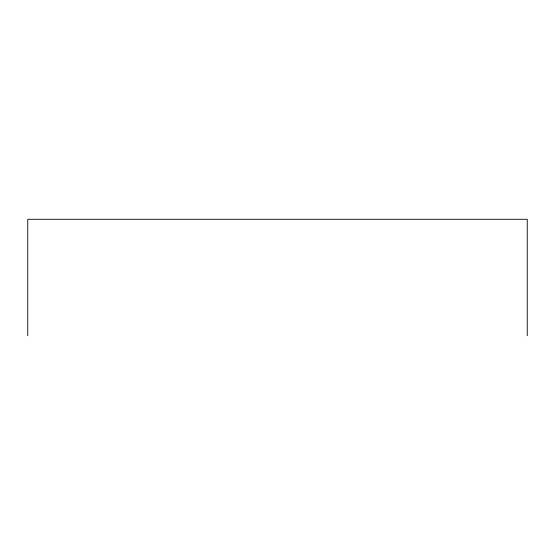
<?xml version="1.0" encoding="UTF-8"?>
<svg xmlns="http://www.w3.org/2000/svg" width="555" height="555" viewBox="0 0 555 555"><rect width="100%" height="100%" fill="white"/><g stroke="black" fill="none" stroke-linecap="round" stroke-linejoin="round"><path stroke-width="0.83" d="M527.25 335.713L527.25 219.287L27.75 219.287L27.75 335.713"/></g></svg>
